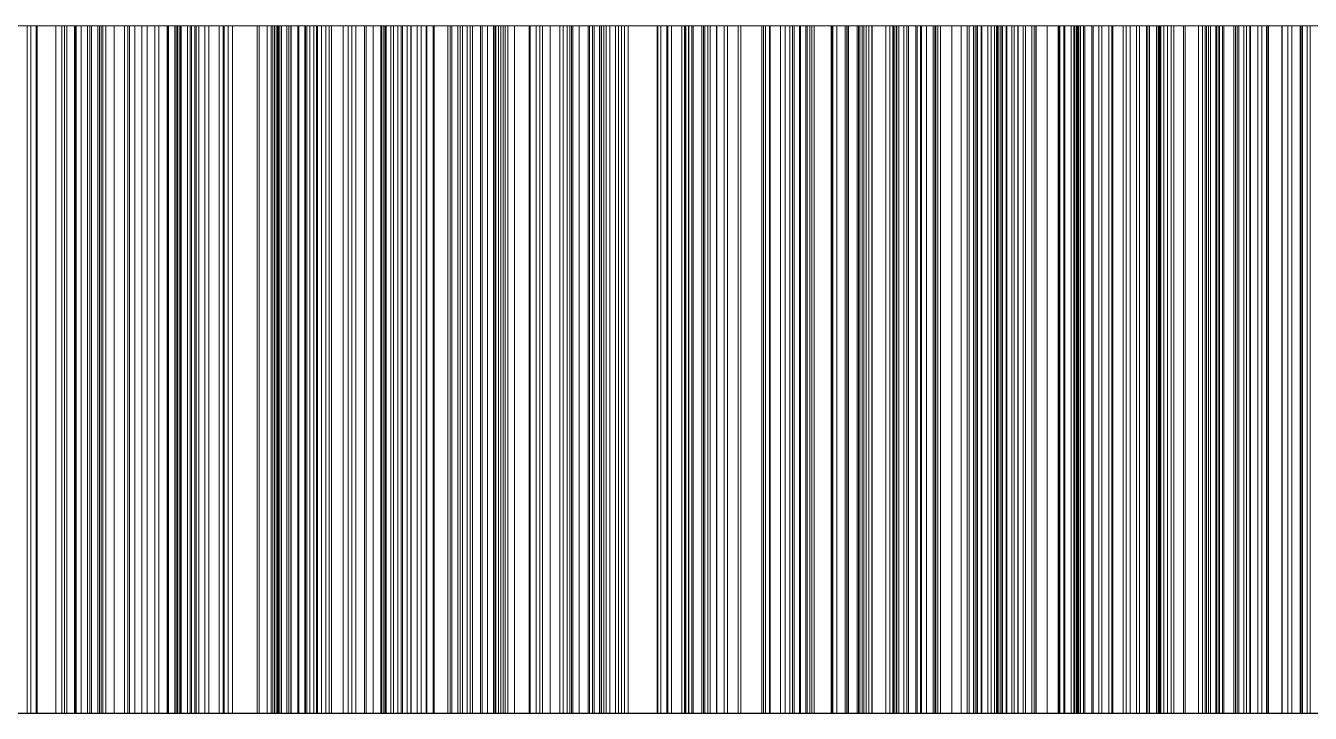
# Paper-space layout '01_三视图' of a CAD drawing. Header units: millimetres. Extents: x 8 to 451, y 8 to 289.
# Drawn here: x 161.7467 to 161.9337, y 97.925 to 98.025 of the extents above; entities that cross this region are included whole.
import ezdxf

# ---------------------------------------------------------------- set-up
doc = ezdxf.new("R2010")
doc.units = ezdxf.units.MM
doc.linetypes.add('WP_HIDDEN', pattern=[2.3, 1.5, -0.8])
doc.layers.add('HIDDEN', color=7, linetype='WP_HIDDEN', lineweight=13)
doc.layers.add('VISIBLE', color=7, linetype='CONTINUOUS', lineweight=25)

psp = doc.layouts.new('01_三视图')

# ---------------------------------------------------------------- linework, layer by layer
at = {"layer": 'HIDDEN'}
for points in [[(161.44977, 98.025), (161.7626, 98.025)], [(161.54853, 98.025), (162.26055, 98.025)], [(161.57425, 98.025), (162.10184, 98.025)], [(162.27158, 98.025), (161.57425, 98.025)], [(162.23484, 98.025), (161.69916, 98.025)], [(161.89992, 98.025), (161.70826, 98.025)], [(161.72488, 98.025), (161.86082, 98.025)], [(161.72657, 98.025), (161.74839, 98.025)], [(161.74746, 98.025), (161.72745, 98.025)], [(161.75194, 98.025), (161.73164, 98.025)], [(162.26055, 98.025), (161.73223, 98.025)], [(161.73382, 98.025), (161.75743, 98.025)], [(161.75267, 98.025), (161.7341, 98.025)], [(161.75109, 98.025), (161.73433, 98.025)], [(161.7367, 98.025), (161.75405, 98.025)], [(161.73817, 98.025), (161.75718, 98.025)], [(161.75605, 98.025), (161.73847, 98.025)], [(161.73875, 98.025), (161.7577, 98.025)], [(161.73949, 98.025), (161.76158, 98.025)], [(161.73996, 98.025), (161.75394, 98.025)], [(161.74086, 98.025), (161.7548, 98.025)], [(161.75571, 98.025), (161.74164, 98.025)], [(161.74824, 98.025), (161.74217, 98.025)], [(161.74238, 98.025), (161.75406, 98.025)], [(161.7655, 98.025), (161.74364, 98.025)], [(161.74399, 98.025), (161.75721, 98.025)], [(161.74415, 98.025), (161.75391, 98.025)], [(161.75627, 98.025), (161.74541, 98.025)], [(161.75382, 98.025), (161.74543, 98.025)], [(161.74569, 98.025), (161.75236, 98.025)], [(161.7768, 98.025), (161.74614, 98.025)], [(161.77083, 98.025), (161.7467, 98.025)], [(161.74693, 97.925), (161.74693, 98.025)], [(161.74693, 98.025), (161.80498, 98.025)], [(161.77132, 98.025), (161.74693, 98.025)], [(161.74746, 97.925), (161.74746, 98.025)], [(161.76872, 98.025), (161.74746, 98.025)], [(161.75479, 98.025), (161.74824, 98.025)], [(161.74824, 97.925), (161.74824, 98.025)], [(161.74839, 98.025), (161.76926, 98.025)], [(161.74839, 97.925), (161.74839, 98.025)], [(161.75109, 97.925), (161.75109, 98.025)], [(161.76744, 98.025), (161.75109, 98.025)], [(161.77152, 98.025), (161.75194, 98.025)], [(161.75194, 97.925), (161.75194, 98.025)], [(161.75236, 98.025), (161.75957, 98.025)], [(161.75236, 97.925), (161.75236, 98.025)], [(161.75267, 97.925), (161.75267, 98.025)], [(161.76883, 98.025), (161.75267, 98.025)], [(161.76362, 98.025), (161.75382, 98.025)], [(161.75382, 97.925), (161.75382, 98.025)], [(161.75391, 97.925), (161.75391, 98.025)], [(161.75391, 98.025), (161.76436, 98.025)], [(161.75394, 97.925), (161.75394, 98.025)], [(161.75394, 98.025), (161.76845, 98.025)], [(161.75405, 98.025), (161.77064, 98.025)], [(161.75405, 97.925), (161.75405, 98.025)], [(161.75406, 97.925), (161.75406, 98.025)], [(161.75406, 98.025), (161.7675, 98.025)], [(161.76182, 98.025), (161.75479, 98.025)], [(161.75479, 97.925), (161.75479, 98.025)], [(161.7548, 97.925), (161.7548, 98.025)], [(161.7548, 98.025), (161.76916, 98.025)], [(161.77027, 98.025), (161.75571, 98.025)], [(161.75571, 97.925), (161.75571, 98.025)], [(161.77277, 98.025), (161.75605, 98.025)], [(161.75605, 97.925), (161.75605, 98.025)], [(161.75627, 97.925), (161.75627, 98.025)], [(161.76841, 98.025), (161.75627, 98.025)], [(161.75718, 97.925), (161.75718, 98.025)], [(161.75718, 98.025), (161.77542, 98.025)], [(161.75721, 97.925), (161.75721, 98.025)], [(161.75721, 98.025), (161.77191, 98.025)], [(161.75743, 97.925), (161.75743, 98.025)], [(161.75743, 98.025), (161.78041, 98.025)], [(161.7577, 97.925), (161.7577, 98.025)], [(161.7577, 98.025), (161.77618, 98.025)], [(161.75795, 97.925), (161.75795, 98.025)], [(161.75795, 98.025), (162.46997, 98.025)], [(161.75836, 98.025), (161.75795, 98.025)], [(161.75836, 97.925), (161.75836, 98.025)], [(161.76107, 98.025), (161.75836, 98.025)], [(161.75957, 98.025), (161.76731, 98.025)], [(161.75957, 97.925), (161.75957, 98.025)], [(161.76107, 97.925), (161.76107, 98.025)], [(161.76608, 98.025), (161.76107, 98.025)], [(161.76158, 98.025), (161.78268, 98.025)], [(161.76158, 97.925), (161.76158, 98.025)], [(161.76934, 98.025), (161.76182, 98.025)], [(161.76182, 97.925), (161.76182, 98.025)], [(161.7626, 97.925), (161.7626, 98.025)], [(161.7626, 98.025), (161.89992, 98.025)], [(161.77485, 98.025), (161.76362, 98.025)], [(161.76362, 97.925), (161.76362, 98.025)], [(161.76436, 97.925), (161.76436, 98.025)], [(161.76436, 98.025), (161.77549, 98.025)], [(161.78633, 98.025), (161.7655, 98.025)], [(161.7655, 97.925), (161.7655, 98.025)], [(161.76608, 97.925), (161.76608, 98.025)], [(161.77338, 98.025), (161.76608, 98.025)], [(161.76731, 98.025), (161.77558, 98.025)], [(161.76731, 97.925), (161.76731, 98.025)], [(161.76744, 97.925), (161.76744, 98.025)], [(161.78335, 98.025), (161.76744, 98.025)], [(161.7675, 97.925), (161.7675, 98.025)], [(161.7675, 98.025), (161.78243, 98.025)], [(161.76841, 97.925), (161.76841, 98.025)], [(161.78183, 98.025), (161.76841, 98.025)], [(161.76845, 97.925), (161.76845, 98.025)], [(161.76845, 98.025), (161.78348, 98.025)], [(161.76872, 97.925), (161.76872, 98.025)], [(161.79123, 98.025), (161.76872, 98.025)], [(161.76883, 97.925), (161.76883, 98.025)], [(161.78469, 98.025), (161.76883, 98.025)], [(161.76916, 97.925), (161.76916, 98.025)], [(161.76916, 98.025), (161.78394, 98.025)], [(161.76926, 98.025), (161.78917, 98.025)], [(161.76926, 97.925), (161.76926, 98.025)], [(161.78531, 98.025), (161.76934, 98.025)], [(161.76934, 97.925), (161.76934, 98.025)], [(161.78532, 98.025), (161.77027, 98.025)], [(161.77027, 97.925), (161.77027, 98.025)], [(161.77064, 98.025), (161.78648, 98.025)], [(161.77064, 97.925), (161.77064, 98.025)], [(161.77083, 97.925), (161.77083, 98.025)], [(161.82408, 98.025), (161.77083, 98.025)], [(161.77132, 97.925), (161.77132, 98.025)], [(161.79602, 98.025), (161.77132, 98.025)], [(161.79038, 98.025), (161.77152, 98.025)], [(161.77152, 97.925), (161.77152, 98.025)], [(161.77191, 97.925), (161.77191, 98.025)], [(161.77191, 98.025), (161.78808, 98.025)], [(161.78865, 98.025), (161.77277, 98.025)], [(161.77277, 97.925), (161.77277, 98.025)], [(161.77338, 97.925), (161.77338, 98.025)], [(161.78069, 98.025), (161.77338, 98.025)], [(161.78744, 98.025), (161.77485, 98.025)], [(161.77485, 97.925), (161.77485, 98.025)], [(161.77542, 97.925), (161.77542, 98.025)], [(161.77542, 98.025), (161.79289, 98.025)], [(161.77549, 97.925), (161.77549, 98.025)], [(161.77549, 98.025), (161.78732, 98.025)], [(161.77558, 98.025), (161.78975, 98.025)], [(161.77558, 97.925), (161.77558, 98.025)], [(161.77618, 97.925), (161.77618, 98.025)], [(161.77618, 98.025), (161.79418, 98.025)], [(161.80603, 98.025), (161.7768, 98.025)], [(161.7768, 97.925), (161.7768, 98.025)], [(161.78041, 97.925), (161.78041, 98.025)], [(161.78041, 98.025), (161.80275, 98.025)], [(161.78069, 97.925), (161.78069, 98.025)], [(161.78902, 98.025), (161.78069, 98.025)], [(161.78183, 97.925), (161.78183, 98.025)], [(161.79625, 98.025), (161.78183, 98.025)], [(161.78243, 97.925), (161.78243, 98.025)], [(161.78243, 98.025), (161.79855, 98.025)], [(161.78268, 98.025), (161.80279, 98.025)], [(161.78268, 97.925), (161.78268, 98.025)], [(161.78293, 97.925), (161.78293, 98.025)], [(161.78293, 98.025), (161.91887, 98.025)], [(161.78498, 98.025), (161.78293, 98.025)], [(161.78314, 97.925), (161.78314, 98.025)], [(161.78314, 98.025), (162.31038, 98.025)], [(162.48001, 98.025), (161.78314, 98.025)], [(161.78335, 97.925), (161.78335, 98.025)], [(161.79884, 98.025), (161.78335, 98.025)], [(161.78348, 97.925), (161.78348, 98.025)], [(161.78348, 98.025), (161.79904, 98.025)], [(161.78367, 97.925), (161.78367, 98.025)], [(161.78367, 98.025), (162.31126, 98.025)], [(162.481, 98.025), (161.78367, 98.025)], [(161.78394, 97.925), (161.78394, 98.025)], [(161.78394, 98.025), (161.79915, 98.025)], [(161.78469, 97.925), (161.78469, 98.025)], [(161.80025, 98.025), (161.78469, 98.025)], [(161.78498, 97.925), (161.78498, 98.025)], [(161.78763, 98.025), (161.78498, 98.025)], [(161.79364, 98.025), (161.78531, 98.025)], [(161.78531, 97.925), (161.78531, 98.025)], [(161.80086, 98.025), (161.78532, 98.025)], [(161.78532, 97.925), (161.78532, 98.025)], [(161.80615, 98.025), (161.78633, 98.025)], [(161.78633, 97.925), (161.78633, 98.025)], [(161.78648, 98.025), (161.80155, 98.025)], [(161.78648, 97.925), (161.78648, 98.025)], [(161.78732, 97.925), (161.78732, 98.025)], [(161.78732, 98.025), (161.79983, 98.025)], [(161.80133, 98.025), (161.78744, 98.025)], [(161.78744, 97.925), (161.78744, 98.025)], [(161.78763, 97.925), (161.78763, 98.025)], [(161.79088, 98.025), (161.78763, 98.025)], [(161.78808, 97.925), (161.78808, 98.025)], [(161.78808, 98.025), (161.8103, 98.025)], [(161.80368, 98.025), (161.78865, 98.025)], [(161.78865, 97.925), (161.78865, 98.025)], [(161.78902, 97.925), (161.78902, 98.025)], [(161.79837, 98.025), (161.78902, 98.025)], [(161.78917, 98.025), (161.80814, 98.025)], [(161.78917, 97.925), (161.78917, 98.025)], [(161.78975, 98.025), (161.79727, 98.025)], [(161.78975, 97.925), (161.78975, 98.025)], [(161.8085, 98.025), (161.79038, 98.025)], [(161.79038, 97.925), (161.79038, 98.025)], [(161.79088, 97.925), (161.79088, 98.025)], [(161.79474, 98.025), (161.79088, 98.025)], [(161.79123, 97.925), (161.79123, 98.025)], [(161.81499, 98.025), (161.79123, 98.025)], [(161.79289, 97.925), (161.79289, 98.025)], [(161.79289, 98.025), (161.80959, 98.025)], [(161.8022, 98.025), (161.79364, 98.025)], [(161.79364, 97.925), (161.79364, 98.025)], [(161.79418, 97.925), (161.79418, 98.025)], [(161.79418, 98.025), (161.81171, 98.025)], [(161.79474, 97.925), (161.79474, 98.025)], [(161.79919, 98.025), (161.79474, 98.025)], [(161.79602, 97.925), (161.79602, 98.025)], [(161.82102, 98.025), (161.79602, 98.025)], [(161.79625, 97.925), (161.79625, 98.025)], [(161.81138, 98.025), (161.79625, 98.025)], [(161.79727, 98.025), (161.80507, 98.025)], [(161.79727, 97.925), (161.79727, 98.025)], [(161.79837, 97.925), (161.79837, 98.025)], [(161.80874, 98.025), (161.79837, 98.025)], [(161.79855, 97.925), (161.79855, 98.025)], [(161.79855, 98.025), (161.81586, 98.025)], [(161.79884, 97.925), (161.79884, 98.025)], [(161.81391, 98.025), (161.79884, 98.025)], [(161.79904, 97.925), (161.79904, 98.025)], [(161.79904, 98.025), (161.81511, 98.025)], [(161.79915, 97.925), (161.79915, 98.025)], [(161.79915, 98.025), (161.81478, 98.025)], [(161.79919, 97.925), (161.79919, 98.025)], [(161.80425, 98.025), (161.79919, 98.025)], [(161.79983, 97.925), (161.79983, 98.025)], [(161.79983, 98.025), (161.81289, 98.025)], [(161.80025, 97.925), (161.80025, 98.025)], [(161.81551, 98.025), (161.80025, 98.025)], [(161.81688, 98.025), (161.80086, 98.025)], [(161.80086, 97.925), (161.80086, 98.025)], [(161.81651, 98.025), (161.80133, 98.025)], [(161.80133, 97.925), (161.80133, 98.025)], [(161.80155, 98.025), (161.81587, 98.025)], [(161.80155, 97.925), (161.80155, 98.025)], [(161.81098, 98.025), (161.8022, 98.025)], [(161.8022, 97.925), (161.8022, 98.025)], [(161.80275, 97.925), (161.80275, 98.025)], [(161.80275, 98.025), (161.82446, 98.025)], [(161.80279, 98.025), (161.82192, 98.025)], [(161.80279, 97.925), (161.80279, 98.025)], [(161.81786, 98.025), (161.80368, 98.025)], [(161.80368, 97.925), (161.80368, 98.025)], [(161.80425, 97.925), (161.80425, 98.025)], [(161.80992, 98.025), (161.80425, 98.025)], [(161.80498, 97.925), (161.80498, 98.025)], [(161.80498, 98.025), (162.23484, 98.025)], [(161.80507, 98.025), (161.81316, 98.025)], [(161.80507, 97.925), (161.80507, 98.025)], [(161.82012, 98.025), (161.80603, 98.025)], [(161.80603, 97.925), (161.80603, 98.025)], [(161.82494, 98.025), (161.80615, 98.025)], [(161.80615, 97.925), (161.80615, 98.025)], [(161.80814, 98.025), (161.82616, 98.025)], [(161.80814, 97.925), (161.80814, 98.025)], [(161.82591, 98.025), (161.8085, 98.025)], [(161.8085, 97.925), (161.8085, 98.025)], [(161.80874, 97.925), (161.80874, 98.025)], [(161.82014, 98.025), (161.80874, 98.025)], [(161.80959, 97.925), (161.80959, 98.025)], [(161.80959, 98.025), (161.82552, 98.025)], [(161.80992, 97.925), (161.80992, 98.025)], [(161.81618, 98.025), (161.80992, 98.025)], [(161.8103, 97.925), (161.8103, 98.025)], [(161.8103, 98.025), (161.84319, 98.025)], [(161.81999, 98.025), (161.81098, 98.025)], [(161.81098, 97.925), (161.81098, 98.025)], [(161.81138, 97.925), (161.81138, 98.025)], [(161.82724, 98.025), (161.81138, 98.025)], [(161.81171, 97.925), (161.81171, 98.025)], [(161.81171, 98.025), (161.82876, 98.025)], [(161.81289, 97.925), (161.81289, 98.025)], [(161.81289, 98.025), (161.82633, 98.025)], [(161.81316, 98.025), (161.82153, 98.025)], [(161.81316, 97.925), (161.81316, 98.025)], [(161.81391, 97.925), (161.81391, 98.025)], [(161.82855, 98.025), (161.81391, 98.025)], [(161.81478, 97.925), (161.81478, 98.025)], [(161.81478, 98.025), (161.83083, 98.025)], [(161.81499, 97.925), (161.81499, 98.025)], [(161.84, 98.025), (161.81499, 98.025)], [(161.81511, 97.925), (161.81511, 98.025)], [(161.81511, 98.025), (161.83171, 98.025)], [(161.81551, 97.925), (161.81551, 98.025)], [(161.83046, 98.025), (161.81551, 98.025)], [(161.81586, 97.925), (161.81586, 98.025)], [(161.81586, 98.025), (161.83437, 98.025)], [(161.81587, 98.025), (161.82942, 98.025)], [(161.81587, 97.925), (161.81587, 98.025)], [(161.81618, 97.925), (161.81618, 98.025)], [(161.82305, 98.025), (161.81618, 98.025)], [(161.83299, 98.025), (161.81651, 98.025)], [(161.81651, 97.925), (161.81651, 98.025)], [(161.8334, 98.025), (161.81688, 98.025)], [(161.81688, 97.925), (161.81688, 98.025)], [(161.83119, 98.025), (161.81786, 98.025)], [(161.81786, 97.925), (161.81786, 98.025)], [(161.82922, 98.025), (161.81999, 98.025)], [(161.81999, 97.925), (161.81999, 98.025)], [(161.83385, 98.025), (161.82012, 98.025)], [(161.82012, 97.925), (161.82012, 98.025)], [(161.82014, 97.925), (161.82014, 98.025)], [(161.83255, 98.025), (161.82014, 98.025)], [(161.82102, 97.925), (161.82102, 98.025)], [(161.84631, 98.025), (161.82102, 98.025)], [(161.82153, 98.025), (161.8302, 98.025)], [(161.82153, 97.925), (161.82153, 98.025)], [(161.82192, 98.025), (161.84007, 98.025)], [(161.82192, 97.925), (161.82192, 98.025)], [(161.82305, 97.925), (161.82305, 98.025)], [(161.83052, 98.025), (161.82305, 98.025)], [(161.86621, 98.025), (161.82408, 98.025)], [(161.82446, 97.925), (161.82446, 98.025)], [(161.82446, 98.025), (161.84553, 98.025)], [(161.84272, 98.025), (161.82494, 98.025)], [(161.82494, 97.925), (161.82494, 98.025)], [(161.82552, 97.925), (161.82552, 98.025)], [(161.82552, 98.025), (161.84068, 98.025)], [(161.84258, 98.025), (161.82591, 98.025)], [(161.82591, 97.925), (161.82591, 98.025)], [(161.82616, 98.025), (161.84322, 98.025)], [(161.82616, 97.925), (161.82616, 98.025)], [(161.82633, 97.925), (161.82633, 98.025)], [(161.82633, 98.025), (161.84017, 98.025)], [(161.82724, 97.925), (161.82724, 98.025)], [(161.84383, 98.025), (161.82724, 98.025)], [(161.82855, 97.925), (161.82855, 98.025)], [(161.84277, 98.025), (161.82855, 98.025)], [(161.82876, 97.925), (161.82876, 98.025)], [(161.82876, 98.025), (161.84534, 98.025)], [(161.83869, 98.025), (161.82922, 98.025)], [(161.82922, 97.925), (161.82922, 98.025)], [(161.82942, 98.025), (161.84222, 98.025)], [(161.82942, 97.925), (161.82942, 98.025)], [(161.8302, 98.025), (161.83914, 98.025)], [(161.8302, 97.925), (161.8302, 98.025)], [(161.83046, 97.925), (161.83046, 98.025)], [(161.8451, 98.025), (161.83046, 98.025)], [(161.83052, 97.925), (161.83052, 98.025)], [(161.8386, 98.025), (161.83052, 98.025)], [(161.83083, 97.925), (161.83083, 98.025)], [(161.83083, 98.025), (161.8473, 98.025)], [(161.84367, 98.025), (161.83119, 98.025)], [(161.83119, 97.925), (161.83119, 98.025)], [(161.83171, 97.925), (161.83171, 98.025)], [(161.83171, 98.025), (161.84884, 98.025)], [(161.83255, 97.925), (161.83255, 98.025)], [(161.84599, 98.025), (161.83255, 98.025)], [(161.85077, 98.025), (161.83299, 98.025)], [(161.83299, 97.925), (161.83299, 98.025)], [(161.8504, 98.025), (161.8334, 98.025)], [(161.8334, 97.925), (161.8334, 98.025)], [(161.84723, 98.025), (161.83385, 98.025)], [(161.83385, 97.925), (161.83385, 98.025)], [(161.83437, 97.925), (161.83437, 98.025)], [(161.83437, 98.025), (161.85407, 98.025)], [(161.8386, 97.925), (161.8386, 98.025)], [(161.84727, 98.025), (161.8386, 98.025)], [(161.84837, 98.025), (161.83869, 98.025)], [(161.83869, 97.925), (161.83869, 98.025)], [(161.83914, 98.025), (161.84838, 98.025)], [(161.83914, 97.925), (161.83914, 98.025)], [(161.84, 97.925), (161.84, 98.025)], [(161.86626, 98.025), (161.84, 98.025)], [(161.84007, 98.025), (161.85723, 98.025)], [(161.84007, 97.925), (161.84007, 98.025)], [(161.84017, 97.925), (161.84017, 98.025)], [(161.84017, 98.025), (161.85439, 98.025)], [(161.84068, 97.925), (161.84068, 98.025)], [(161.84068, 98.025), (161.85507, 98.025)], [(161.84222, 98.025), (161.85386, 98.025)], [(161.84222, 97.925), (161.84222, 98.025)], [(161.85854, 98.025), (161.84258, 98.025)], [(161.84258, 97.925), (161.84258, 98.025)], [(161.85948, 98.025), (161.84272, 98.025)], [(161.84272, 97.925), (161.84272, 98.025)], [(161.84277, 97.925), (161.84277, 98.025)], [(161.85656, 98.025), (161.84277, 98.025)], [(161.84319, 97.925), (161.84319, 98.025)], [(161.84319, 98.025), (161.88672, 98.025)], [(161.84322, 98.025), (161.85933, 98.025)], [(161.84322, 97.925), (161.84322, 98.025)], [(161.85497, 98.025), (161.84367, 98.025)], [(161.84367, 97.925), (161.84367, 98.025)], [(161.84383, 97.925), (161.84383, 98.025)], [(161.86114, 98.025), (161.84383, 98.025)], [(161.8451, 97.925), (161.8451, 98.025)], [(161.85945, 98.025), (161.8451, 98.025)], [(161.84534, 97.925), (161.84534, 98.025)], [(161.84534, 98.025), (161.86144, 98.025)], [(161.84553, 97.925), (161.84553, 98.025)], [(161.84553, 98.025), (161.86597, 98.025)], [(161.84599, 97.925), (161.84599, 98.025)], [(161.86045, 98.025), (161.84599, 98.025)], [(161.84631, 97.925), (161.84631, 98.025)], [(161.8719, 98.025), (161.84631, 98.025)], [(161.86026, 98.025), (161.84723, 98.025)], [(161.84723, 97.925), (161.84723, 98.025)], [(161.84727, 97.925), (161.84727, 98.025)], [(161.85655, 98.025), (161.84727, 98.025)], [(161.8473, 97.925), (161.8473, 98.025)], [(161.8473, 98.025), (161.86419, 98.025)], [(161.85829, 98.025), (161.84837, 98.025)], [(161.84837, 97.925), (161.84837, 98.025)], [(161.84838, 98.025), (161.85791, 98.025)], [(161.84838, 97.925), (161.84838, 98.025)], [(161.84884, 97.925), (161.84884, 98.025)], [(161.84884, 98.025), (161.86648, 98.025)], [(161.86789, 98.025), (161.8504, 98.025)], [(161.8504, 97.925), (161.8504, 98.025)], [(161.86985, 98.025), (161.85077, 98.025)], [(161.85077, 97.925), (161.85077, 98.025)], [(161.85386, 98.025), (161.86395, 98.025)], [(161.85386, 97.925), (161.85386, 98.025)], [(161.85407, 97.925), (161.85407, 98.025)], [(161.85407, 98.025), (161.87497, 98.025)], [(161.85439, 97.925), (161.85439, 98.025)], [(161.85439, 98.025), (161.86901, 98.025)], [(161.86477, 98.025), (161.85497, 98.025)], [(161.85497, 97.925), (161.85497, 98.025)], [(161.85507, 97.925), (161.85507, 98.025)], [(161.85507, 98.025), (161.86869, 98.025)], [(161.86644, 98.025), (161.85655, 98.025)], [(161.85655, 97.925), (161.85655, 98.025)], [(161.85656, 97.925), (161.85656, 98.025)], [(161.86992, 98.025), (161.85656, 98.025)], [(161.85723, 98.025), (161.8734, 98.025)], [(161.85723, 97.925), (161.85723, 98.025)], [(161.85791, 98.025), (161.86772, 98.025)], [(161.85791, 97.925), (161.85791, 98.025)], [(161.86843, 98.025), (161.85829, 98.025)], [(161.85829, 97.925), (161.85829, 98.025)], [(161.87376, 98.025), (161.85854, 98.025)], [(161.85854, 97.925), (161.85854, 98.025)], [(161.85933, 98.025), (161.87449, 98.025)], [(161.85933, 97.925), (161.85933, 98.025)], [(161.85945, 97.925), (161.85945, 98.025)], [(161.87349, 98.025), (161.85945, 98.025)], [(161.87521, 98.025), (161.85948, 98.025)], [(161.85948, 97.925), (161.85948, 98.025)], [(161.87293, 98.025), (161.86026, 98.025)], [(161.86026, 97.925), (161.86026, 98.025)], [(161.86045, 97.925), (161.86045, 98.025)], [(161.87626, 98.025), (161.86045, 98.025)], [(161.86082, 97.925), (161.86082, 98.025)], [(161.86082, 98.025), (161.86402, 98.025)], [(161.86114, 97.925), (161.86114, 98.025)], [(161.87917, 98.025), (161.86114, 98.025)], [(161.86144, 97.925), (161.86144, 98.025)], [(161.86144, 98.025), (161.87706, 98.025)], [(161.86395, 98.025), (161.87249, 98.025)], [(161.86395, 97.925), (161.86395, 98.025)], [(161.86402, 97.925), (161.86402, 98.025)], [(161.86402, 98.025), (161.86812, 98.025)], [(161.86419, 97.925), (161.86419, 98.025)], [(161.86419, 98.025), (161.88151, 98.025)], [(161.87306, 98.025), (161.86477, 98.025)], [(161.86477, 97.925), (161.86477, 98.025)], [(161.86597, 97.925), (161.86597, 98.025)], [(161.86597, 98.025), (161.88577, 98.025)], [(161.86621, 97.925), (161.86621, 98.025)], [(161.90477, 98.025), (161.86621, 98.025)], [(161.86626, 97.925), (161.86626, 98.025)], [(161.89378, 98.025), (161.86626, 98.025)], [(161.87692, 98.025), (161.86644, 98.025)], [(161.86644, 97.925), (161.86644, 98.025)], [(161.86648, 97.925), (161.86648, 98.025)], [(161.86648, 98.025), (161.88465, 98.025)], [(161.86772, 98.025), (161.87781, 98.025)], [(161.86772, 97.925), (161.86772, 98.025)], [(161.88586, 98.025), (161.86789, 98.025)], [(161.86789, 97.925), (161.86789, 98.025)], [(161.86812, 97.925), (161.86812, 98.025)], [(161.86812, 98.025), (161.87312, 98.025)], [(161.8788, 98.025), (161.86843, 98.025)], [(161.86843, 97.925), (161.86843, 98.025)], [(161.86869, 97.925), (161.86869, 98.025)], [(161.86869, 98.025), (161.87644, 98.025)], [(161.86901, 97.925), (161.86901, 98.025)], [(161.86901, 98.025), (161.88401, 98.025)], [(161.86941, 97.925), (161.86941, 98.025)], [(161.86941, 98.025), (161.88854, 98.025)], [(161.89316, 98.025), (161.86941, 98.025)], [(161.89022, 98.025), (161.86985, 98.025)], [(161.86985, 97.925), (161.86985, 98.025)], [(161.86992, 97.925), (161.86992, 98.025)], [(161.88286, 98.025), (161.86992, 98.025)], [(161.8719, 97.925), (161.8719, 98.025)], [(161.89779, 98.025), (161.8719, 98.025)], [(161.87249, 98.025), (161.87947, 98.025)], [(161.87249, 97.925), (161.87249, 98.025)], [(161.88525, 98.025), (161.87293, 98.025)], [(161.87293, 97.925), (161.87293, 98.025)], [(161.87984, 98.025), (161.87306, 98.025)], [(161.87306, 97.925), (161.87306, 98.025)], [(161.87312, 97.925), (161.87312, 98.025)], [(161.87312, 98.025), (161.87901, 98.025)], [(161.8734, 98.025), (161.8881, 98.025)], [(161.8734, 97.925), (161.8734, 98.025)], [(161.87349, 97.925), (161.87349, 98.025)], [(161.88723, 98.025), (161.87349, 98.025)], [(161.8877, 98.025), (161.87376, 98.025)], [(161.87376, 97.925), (161.87376, 98.025)], [(161.87449, 98.025), (161.88825, 98.025)], [(161.87449, 97.925), (161.87449, 98.025)], [(161.87497, 97.925), (161.87497, 98.025)], [(161.87497, 98.025), (161.89706, 98.025)], [(161.88949, 98.025), (161.87521, 98.025)], [(161.87521, 97.925), (161.87521, 98.025)], [(161.87626, 97.925), (161.87626, 98.025)], [(161.89373, 98.025), (161.87626, 98.025)], [(161.87644, 97.925), (161.87644, 98.025)], [(161.87644, 98.025), (161.88373, 98.025)], [(161.88801, 98.025), (161.87692, 98.025)], [(161.87692, 97.925), (161.87692, 98.025)], [(161.87706, 97.925), (161.87706, 98.025)], [(161.87706, 98.025), (161.89221, 98.025)], [(161.87781, 98.025), (161.8882, 98.025)], [(161.87781, 97.925), (161.87781, 98.025)], [(161.8894, 98.025), (161.8788, 98.025)], [(161.8788, 97.925), (161.8788, 98.025)], [(161.87901, 97.925), (161.87901, 98.025)], [(161.87901, 98.025), (161.88579, 98.025)], [(161.87917, 97.925), (161.87917, 98.025)], [(161.89792, 98.025), (161.87917, 98.025)], [(161.87947, 98.025), (161.88491, 98.025)], [(161.87947, 97.925), (161.87947, 98.025)], [(161.88511, 98.025), (161.87984, 98.025)], [(161.87984, 97.925), (161.87984, 98.025)], [(161.88151, 97.925), (161.88151, 98.025)], [(161.88151, 98.025), (161.89924, 98.025)], [(161.88286, 97.925), (161.88286, 98.025)], [(161.89538, 98.025), (161.88286, 98.025)], [(161.88373, 97.925), (161.88373, 98.025)], [(161.88373, 98.025), (161.89058, 98.025)], [(161.88401, 97.925), (161.88401, 98.025)], [(161.88401, 98.025), (161.89941, 98.025)], [(161.88465, 97.925), (161.88465, 98.025)], [(161.88465, 98.025), (161.90333, 98.025)], [(161.88491, 98.025), (161.88879, 98.025)], [(161.88491, 97.925), (161.88491, 98.025)], [(161.88888, 98.025), (161.88511, 98.025)], [(161.88511, 97.925), (161.88511, 98.025)], [(161.89721, 98.025), (161.88525, 98.025)], [(161.88525, 97.925), (161.88525, 98.025)], [(161.88577, 97.925), (161.88577, 98.025)], [(161.88577, 98.025), (161.90494, 98.025)], [(161.88579, 97.925), (161.88579, 98.025)], [(161.88579, 98.025), (161.89347, 98.025)], [(161.90433, 98.025), (161.88586, 98.025)], [(161.88586, 97.925), (161.88586, 98.025)], [(161.88672, 97.925), (161.88672, 98.025)], [(161.88672, 98.025), (161.94092, 98.025)], [(161.88723, 97.925), (161.88723, 98.025)], [(161.90067, 98.025), (161.88723, 98.025)], [(161.89978, 98.025), (161.8877, 98.025)], [(161.8877, 97.925), (161.8877, 98.025)], [(161.89964, 98.025), (161.88801, 98.025)], [(161.88801, 97.925), (161.88801, 98.025)], [(161.8881, 98.025), (161.90084, 98.025)], [(161.8881, 97.925), (161.8881, 98.025)], [(161.8882, 98.025), (161.89887, 98.025)], [(161.8882, 97.925), (161.8882, 98.025)], [(161.88825, 98.025), (161.90019, 98.025)], [(161.88825, 97.925), (161.88825, 98.025)], [(161.88854, 97.925), (161.88854, 98.025)], [(161.88854, 98.025), (161.90642, 98.025)], [(161.88879, 98.025), (161.89112, 98.025)], [(161.88879, 97.925), (161.88879, 98.025)], [(161.89114, 98.025), (161.88888, 98.025)], [(161.88888, 97.925), (161.88888, 98.025)], [(161.90022, 98.025), (161.8894, 98.025)], [(161.8894, 97.925), (161.8894, 98.025)], [(161.90186, 98.025), (161.88949, 98.025)], [(161.88949, 97.925), (161.88949, 98.025)], [(161.91189, 98.025), (161.89022, 98.025)], [(161.89022, 97.925), (161.89022, 98.025)], [(161.89058, 97.925), (161.89058, 98.025)], [(161.89058, 98.025), (161.89697, 98.025)], [(161.89112, 98.025), (161.89189, 98.025)], [(161.89112, 97.925), (161.89112, 98.025)], [(161.89189, 98.025), (161.89114, 98.025)], [(161.89114, 97.925), (161.89114, 98.025)], [(161.89189, 97.925), (161.89189, 98.025)], [(161.89221, 97.925), (161.89221, 98.025)], [(161.89221, 98.025), (161.90688, 98.025)], [(161.89316, 97.925), (161.89316, 98.025)], [(161.91544, 98.025), (161.89316, 98.025)], [(161.89347, 97.925), (161.89347, 98.025)], [(161.89347, 98.025), (161.90205, 98.025)], [(161.89373, 97.925), (161.89373, 98.025)], [(161.91286, 98.025), (161.89373, 98.025)], [(161.89378, 97.925), (161.89378, 98.025)], [(161.92255, 98.025), (161.89378, 98.025)], [(161.89538, 97.925), (161.89538, 98.025)], [(161.90747, 98.025), (161.89538, 98.025)], [(161.89697, 97.925), (161.89697, 98.025)], [(161.89697, 98.025), (161.9029, 98.025)], [(161.89706, 97.925), (161.89706, 98.025)], [(161.89706, 98.025), (161.92034, 98.025)], [(161.90882, 98.025), (161.89721, 98.025)], [(161.89721, 97.925), (161.89721, 98.025)], [(161.89779, 97.925), (161.89779, 98.025)], [(161.92398, 98.025), (161.89779, 98.025)], [(161.89792, 97.925), (161.89792, 98.025)], [(161.9174, 98.025), (161.89792, 98.025)], [(161.89887, 98.025), (161.90983, 98.025)], [(161.89887, 97.925), (161.89887, 98.025)], [(161.89924, 97.925), (161.89924, 98.025)], [(161.89924, 98.025), (161.9174, 98.025)], [(161.89941, 97.925), (161.89941, 98.025)], [(161.89941, 98.025), (161.9152, 98.025)], [(161.91176, 98.025), (161.89964, 98.025)], [(161.89964, 97.925), (161.89964, 98.025)], [(161.91, 98.025), (161.89978, 98.025)], [(161.89978, 97.925), (161.89978, 98.025)], [(161.89992, 97.925), (161.89992, 98.025)], [(161.90019, 98.025), (161.91028, 98.025)], [(161.90019, 97.925), (161.90019, 98.025)], [(161.91127, 98.025), (161.90022, 98.025)], [(161.90022, 97.925), (161.90022, 98.025)], [(161.90067, 97.925), (161.90067, 98.025)], [(161.9138, 98.025), (161.90067, 98.025)], [(161.90084, 98.025), (161.91162, 98.025)], [(161.90084, 97.925), (161.90084, 98.025)], [(161.91233, 98.025), (161.90186, 98.025)], [(161.90186, 97.925), (161.90186, 98.025)], [(161.90205, 97.925), (161.90205, 98.025)], [(161.90205, 98.025), (161.91152, 98.025)], [(161.9029, 97.925), (161.9029, 98.025)], [(161.9029, 98.025), (161.90839, 98.025)], [(161.90333, 97.925), (161.90333, 98.025)], [(161.90333, 98.025), (161.92255, 98.025)], [(161.92328, 98.025), (161.90433, 98.025)], [(161.90433, 97.925), (161.90433, 98.025)], [(161.90477, 97.925), (161.90477, 98.025)], [(161.93978, 98.025), (161.90477, 98.025)], [(161.90494, 97.925), (161.90494, 98.025)], [(161.90494, 98.025), (161.92329, 98.025)], [(161.90642, 97.925), (161.90642, 98.025)], [(161.90642, 98.025), (161.92303, 98.025)], [(161.90688, 97.925), (161.90688, 98.025)], [(161.90688, 98.025), (161.92108, 98.025)], [(161.90747, 97.925), (161.90747, 98.025)], [(161.91914, 98.025), (161.90747, 98.025)], [(161.90839, 97.925), (161.90839, 98.025)], [(161.90839, 98.025), (161.91342, 98.025)], [(161.92007, 98.025), (161.90882, 98.025)], [(161.90882, 97.925), (161.90882, 98.025)], [(161.90983, 98.025), (161.92108, 98.025)], [(161.90983, 97.925), (161.90983, 98.025)], [(161.91836, 98.025), (161.91, 98.025)], [(161.91, 97.925), (161.91, 98.025)], [(161.91028, 98.025), (161.91854, 98.025)], [(161.91028, 97.925), (161.91028, 98.025)], [(161.92255, 98.025), (161.91127, 98.025)], [(161.91127, 97.925), (161.91127, 98.025)], [(161.91152, 97.925), (161.91152, 98.025)], [(161.91152, 98.025), (161.92602, 98.025)], [(161.91162, 98.025), (161.92044, 98.025)], [(161.91162, 97.925), (161.91162, 98.025)], [(161.92437, 98.025), (161.91176, 98.025)], [(161.91176, 97.925), (161.91176, 98.025)], [(161.93439, 98.025), (161.91189, 98.025)], [(161.91189, 97.925), (161.91189, 98.025)], [(161.9209, 98.025), (161.91233, 98.025)], [(161.91233, 97.925), (161.91233, 98.025)], [(161.91286, 97.925), (161.91286, 98.025)], [(161.93366, 98.025), (161.91286, 98.025)], [(161.91342, 97.925), (161.91342, 98.025)], [(161.91342, 98.025), (161.918, 98.025)], [(161.9138, 97.925), (161.9138, 98.025)], [(161.92663, 98.025), (161.9138, 98.025)], [(161.9152, 97.925), (161.9152, 98.025)], [(161.9152, 98.025), (161.9403, 98.025)], [(161.91544, 97.925), (161.91544, 98.025)], [(161.93625, 98.025), (161.91544, 98.025)], [(161.9174, 97.925), (161.9174, 98.025)], [(161.94082, 98.025), (161.9174, 98.025)], [(161.9174, 98.025), (161.93952, 98.025)], [(161.918, 97.925), (161.918, 98.025)], [(161.918, 98.025), (162.04779, 98.025)], [(161.92486, 98.025), (161.91836, 98.025)], [(161.91836, 97.925), (161.91836, 98.025)], [(161.91854, 98.025), (161.92496, 98.025)], [(161.91854, 97.925), (161.91854, 98.025)], [(161.91887, 97.925), (161.91887, 98.025)], [(161.91887, 98.025), (161.91994, 98.025)], [(161.91914, 97.925), (161.91914, 98.025)], [(161.93038, 98.025), (161.91914, 98.025)], [(161.91994, 97.925), (161.91994, 98.025)], [(161.91994, 98.025), (161.92277, 98.025)], [(161.93097, 98.025), (161.92007, 98.025)], [(161.92007, 97.925), (161.92007, 98.025)], [(161.92034, 97.925), (161.92034, 98.025)], [(161.92034, 98.025), (161.9424, 98.025)], [(161.92044, 98.025), (161.9273, 98.025)], [(161.92044, 97.925), (161.92044, 98.025)], [(161.92756, 98.025), (161.9209, 98.025)], [(161.9209, 97.925), (161.9209, 98.025)], [(161.92108, 97.925), (161.92108, 98.025)], [(161.92108, 98.025), (161.9348, 98.025)], [(161.92108, 98.025), (161.93253, 98.025)], [(161.92108, 97.925), (161.92108, 98.025)], [(161.92255, 97.925), (161.92255, 98.025)], [(161.94389, 98.025), (161.92255, 98.025)], [(161.92255, 98.025), (161.95148, 98.025)], [(161.93382, 98.025), (161.92255, 98.025)], [(161.92277, 97.925), (161.92277, 98.025)], [(161.92277, 98.025), (161.92738, 98.025)], [(161.92303, 97.925), (161.92303, 98.025)], [(161.92303, 98.025), (161.93839, 98.025)], [(161.94241, 98.025), (161.92328, 98.025)], [(161.92328, 97.925), (161.92328, 98.025)], [(161.92329, 97.925), (161.92329, 98.025)], [(161.92329, 98.025), (161.94063, 98.025)], [(161.92398, 97.925), (161.92398, 98.025)], [(161.95047, 98.025), (161.92398, 98.025)], [(161.93747, 98.025), (161.92437, 98.025)], [(161.92437, 97.925), (161.92437, 98.025)], [(161.92951, 98.025), (161.92486, 98.025)], [(161.92486, 97.925), (161.92486, 98.025)], [(161.92496, 98.025), (161.92955, 98.025)], [(161.92496, 97.925), (161.92496, 98.025)], [(161.92602, 97.925), (161.92602, 98.025)], [(161.92602, 98.025), (161.94195, 98.025)], [(161.92663, 97.925), (161.92663, 98.025)], [(161.93916, 98.025), (161.92663, 98.025)], [(161.9273, 98.025), (161.9322, 98.025)], [(161.9273, 97.925), (161.9273, 98.025)], [(161.92738, 97.925), (161.92738, 98.025)], [(161.92738, 98.025), (161.93375, 98.025)], [(161.93232, 98.025), (161.92756, 98.025)], [(161.92756, 97.925), (161.92756, 98.025)], [(161.93229, 98.025), (161.92951, 98.025)], [(161.92951, 97.925), (161.92951, 98.025)], [(161.92955, 98.025), (161.93231, 98.025)], [(161.92955, 97.925), (161.92955, 98.025)], [(161.93038, 97.925), (161.93038, 98.025)], [(161.9412, 98.025), (161.93038, 98.025)], [(161.94152, 98.025), (161.93097, 98.025)], [(161.93097, 97.925), (161.93097, 98.025)], [(161.9322, 98.025), (161.93514, 98.025)], [(161.9322, 97.925), (161.9322, 98.025)], [(161.93322, 98.025), (161.93229, 98.025)], [(161.93229, 97.925), (161.93229, 98.025)], [(161.93231, 98.025), (161.93322, 98.025)], [(161.93231, 97.925), (161.93231, 98.025)], [(161.93517, 98.025), (161.93232, 98.025)], [(161.93232, 97.925), (161.93232, 98.025)], [(161.93253, 98.025), (161.94375, 98.025)], [(161.93253, 97.925), (161.93253, 98.025)], [(161.93322, 97.925), (161.93322, 98.025)], [(161.93366, 97.925), (161.93366, 98.025)], [(161.95612, 98.025), (161.93366, 98.025)], [(161.44977, 97.925), (161.7626, 97.925)], [(161.54853, 97.925), (162.26055, 97.925)], [(161.57425, 97.925), (162.10184, 97.925)], [(162.27158, 97.925), (161.57425, 97.925)], [(162.23484, 97.925), (161.69916, 97.925)], [(161.89992, 97.925), (161.70826, 97.925)], [(161.72488, 97.925), (161.86082, 97.925)], [(161.72657, 97.925), (161.74839, 97.925)], [(161.74746, 97.925), (161.72745, 97.925)], [(161.75194, 97.925), (161.73164, 97.925)], [(162.26055, 97.925), (161.73223, 97.925)], [(161.73382, 97.925), (161.75743, 97.925)], [(161.75267, 97.925), (161.7341, 97.925)], [(161.75109, 97.925), (161.73433, 97.925)], [(161.7367, 97.925), (161.75405, 97.925)], [(161.73817, 97.925), (161.75718, 97.925)], [(161.75605, 97.925), (161.73847, 97.925)], [(161.73875, 97.925), (161.7577, 97.925)], [(161.73949, 97.925), (161.76158, 97.925)], [(161.73996, 97.925), (161.75394, 97.925)], [(161.74086, 97.925), (161.7548, 97.925)], [(161.75571, 97.925), (161.74164, 97.925)], [(161.74824, 97.925), (161.74217, 97.925)], [(161.74238, 97.925), (161.75406, 97.925)], [(161.7655, 97.925), (161.74364, 97.925)], [(161.74399, 97.925), (161.75721, 97.925)], [(161.74415, 97.925), (161.75391, 97.925)], [(161.75627, 97.925), (161.74541, 97.925)], [(161.75382, 97.925), (161.74543, 97.925)], [(161.74569, 97.925), (161.75236, 97.925)], [(161.7768, 97.925), (161.74614, 97.925)], [(161.77083, 97.925), (161.7467, 97.925)], [(161.74693, 97.925), (161.80498, 97.925)], [(161.77132, 97.925), (161.74693, 97.925)], [(161.76872, 97.925), (161.74746, 97.925)], [(161.75479, 97.925), (161.74824, 97.925)], [(161.74839, 97.925), (161.76926, 97.925)], [(161.76744, 97.925), (161.75109, 97.925)], [(161.77152, 97.925), (161.75194, 97.925)], [(161.75236, 97.925), (161.75957, 97.925)], [(161.76883, 97.925), (161.75267, 97.925)], [(161.76362, 97.925), (161.75382, 97.925)], [(161.75391, 97.925), (161.76436, 97.925)], [(161.75394, 97.925), (161.76845, 97.925)], [(161.75405, 97.925), (161.77064, 97.925)], [(161.75406, 97.925), (161.7675, 97.925)], [(161.76182, 97.925), (161.75479, 97.925)], [(161.7548, 97.925), (161.76916, 97.925)], [(161.77027, 97.925), (161.75571, 97.925)], [(161.77277, 97.925), (161.75605, 97.925)], [(161.76841, 97.925), (161.75627, 97.925)], [(161.75718, 97.925), (161.77542, 97.925)], [(161.75721, 97.925), (161.77191, 97.925)], [(161.75743, 97.925), (161.78041, 97.925)], [(161.7577, 97.925), (161.77618, 97.925)], [(161.75795, 97.925), (162.46997, 97.925)], [(161.75836, 97.925), (161.75795, 97.925)], [(161.76107, 97.925), (161.75836, 97.925)], [(161.75957, 97.925), (161.76731, 97.925)], [(161.76608, 97.925), (161.76107, 97.925)], [(161.76158, 97.925), (161.78268, 97.925)], [(161.76934, 97.925), (161.76182, 97.925)], [(161.7626, 97.925), (161.89992, 97.925)], [(161.77485, 97.925), (161.76362, 97.925)], [(161.76436, 97.925), (161.77549, 97.925)], [(161.78633, 97.925), (161.7655, 97.925)], [(161.77338, 97.925), (161.76608, 97.925)], [(161.76731, 97.925), (161.77558, 97.925)], [(161.78335, 97.925), (161.76744, 97.925)], [(161.7675, 97.925), (161.78243, 97.925)], [(161.78183, 97.925), (161.76841, 97.925)], [(161.76845, 97.925), (161.78348, 97.925)], [(161.79123, 97.925), (161.76872, 97.925)], [(161.78469, 97.925), (161.76883, 97.925)], [(161.76916, 97.925), (161.78394, 97.925)], [(161.76926, 97.925), (161.78917, 97.925)], [(161.78531, 97.925), (161.76934, 97.925)], [(161.78532, 97.925), (161.77027, 97.925)], [(161.77064, 97.925), (161.78648, 97.925)], [(161.82408, 97.925), (161.77083, 97.925)], [(161.79602, 97.925), (161.77132, 97.925)], [(161.79038, 97.925), (161.77152, 97.925)], [(161.77191, 97.925), (161.78808, 97.925)], [(161.78865, 97.925), (161.77277, 97.925)], [(161.78069, 97.925), (161.77338, 97.925)], [(161.78744, 97.925), (161.77485, 97.925)], [(161.77542, 97.925), (161.79289, 97.925)], [(161.77549, 97.925), (161.78732, 97.925)], [(161.77558, 97.925), (161.78975, 97.925)], [(161.77618, 97.925), (161.79418, 97.925)], [(161.80603, 97.925), (161.7768, 97.925)], [(161.78041, 97.925), (161.80275, 97.925)], [(161.78902, 97.925), (161.78069, 97.925)], [(161.79625, 97.925), (161.78183, 97.925)], [(161.78243, 97.925), (161.79855, 97.925)], [(161.78268, 97.925), (161.80279, 97.925)], [(161.78293, 97.925), (161.91887, 97.925)], [(161.78498, 97.925), (161.78293, 97.925)], [(161.78314, 97.925), (162.31038, 97.925)], [(162.48001, 97.925), (161.78314, 97.925)], [(161.79884, 97.925), (161.78335, 97.925)], [(161.78348, 97.925), (161.79904, 97.925)], [(161.78367, 97.925), (162.31126, 97.925)], [(162.481, 97.925), (161.78367, 97.925)], [(161.78394, 97.925), (161.79915, 97.925)], [(161.80025, 97.925), (161.78469, 97.925)], [(161.78763, 97.925), (161.78498, 97.925)], [(161.79364, 97.925), (161.78531, 97.925)], [(161.80086, 97.925), (161.78532, 97.925)], [(161.80615, 97.925), (161.78633, 97.925)], [(161.78648, 97.925), (161.80155, 97.925)], [(161.78732, 97.925), (161.79983, 97.925)], [(161.80133, 97.925), (161.78744, 97.925)], [(161.79088, 97.925), (161.78763, 97.925)], [(161.78808, 97.925), (161.8103, 97.925)], [(161.80368, 97.925), (161.78865, 97.925)], [(161.79837, 97.925), (161.78902, 97.925)], [(161.78917, 97.925), (161.80814, 97.925)], [(161.78975, 97.925), (161.79727, 97.925)], [(161.8085, 97.925), (161.79038, 97.925)], [(161.79474, 97.925), (161.79088, 97.925)], [(161.81499, 97.925), (161.79123, 97.925)], [(161.79289, 97.925), (161.80959, 97.925)], [(161.8022, 97.925), (161.79364, 97.925)], [(161.79418, 97.925), (161.81171, 97.925)], [(161.79919, 97.925), (161.79474, 97.925)], [(161.82102, 97.925), (161.79602, 97.925)], [(161.81138, 97.925), (161.79625, 97.925)], [(161.79727, 97.925), (161.80507, 97.925)], [(161.80874, 97.925), (161.79837, 97.925)], [(161.79855, 97.925), (161.81586, 97.925)], [(161.81391, 97.925), (161.79884, 97.925)], [(161.79904, 97.925), (161.81511, 97.925)], [(161.79915, 97.925), (161.81478, 97.925)], [(161.80425, 97.925), (161.79919, 97.925)], [(161.79983, 97.925), (161.81289, 97.925)], [(161.81551, 97.925), (161.80025, 97.925)], [(161.81688, 97.925), (161.80086, 97.925)], [(161.81651, 97.925), (161.80133, 97.925)], [(161.80155, 97.925), (161.81587, 97.925)], [(161.81098, 97.925), (161.8022, 97.925)], [(161.80275, 97.925), (161.82446, 97.925)], [(161.80279, 97.925), (161.82192, 97.925)], [(161.81786, 97.925), (161.80368, 97.925)], [(161.80992, 97.925), (161.80425, 97.925)], [(161.80498, 97.925), (162.23484, 97.925)], [(161.80507, 97.925), (161.81316, 97.925)], [(161.82012, 97.925), (161.80603, 97.925)], [(161.82494, 97.925), (161.80615, 97.925)], [(161.80814, 97.925), (161.82616, 97.925)], [(161.82591, 97.925), (161.8085, 97.925)], [(161.82014, 97.925), (161.80874, 97.925)], [(161.80959, 97.925), (161.82552, 97.925)], [(161.81618, 97.925), (161.80992, 97.925)], [(161.8103, 97.925), (161.84319, 97.925)], [(161.81999, 97.925), (161.81098, 97.925)], [(161.82724, 97.925), (161.81138, 97.925)], [(161.81171, 97.925), (161.82876, 97.925)], [(161.81289, 97.925), (161.82633, 97.925)], [(161.81316, 97.925), (161.82153, 97.925)], [(161.82855, 97.925), (161.81391, 97.925)], [(161.81478, 97.925), (161.83083, 97.925)], [(161.84, 97.925), (161.81499, 97.925)], [(161.81511, 97.925), (161.83171, 97.925)], [(161.83046, 97.925), (161.81551, 97.925)], [(161.81586, 97.925), (161.83437, 97.925)], [(161.81587, 97.925), (161.82942, 97.925)], [(161.82305, 97.925), (161.81618, 97.925)], [(161.83299, 97.925), (161.81651, 97.925)], [(161.8334, 97.925), (161.81688, 97.925)], [(161.83119, 97.925), (161.81786, 97.925)], [(161.82922, 97.925), (161.81999, 97.925)], [(161.83385, 97.925), (161.82012, 97.925)], [(161.83255, 97.925), (161.82014, 97.925)], [(161.84631, 97.925), (161.82102, 97.925)], [(161.82153, 97.925), (161.8302, 97.925)], [(161.82192, 97.925), (161.84007, 97.925)], [(161.83052, 97.925), (161.82305, 97.925)], [(161.86621, 97.925), (161.82408, 97.925)], [(161.82446, 97.925), (161.84553, 97.925)], [(161.84272, 97.925), (161.82494, 97.925)], [(161.82552, 97.925), (161.84068, 97.925)], [(161.84258, 97.925), (161.82591, 97.925)], [(161.82616, 97.925), (161.84322, 97.925)], [(161.82633, 97.925), (161.84017, 97.925)], [(161.84383, 97.925), (161.82724, 97.925)], [(161.84277, 97.925), (161.82855, 97.925)], [(161.82876, 97.925), (161.84534, 97.925)], [(161.83869, 97.925), (161.82922, 97.925)], [(161.82942, 97.925), (161.84222, 97.925)], [(161.8302, 97.925), (161.83914, 97.925)], [(161.8451, 97.925), (161.83046, 97.925)], [(161.8386, 97.925), (161.83052, 97.925)], [(161.83083, 97.925), (161.8473, 97.925)], [(161.84367, 97.925), (161.83119, 97.925)], [(161.83171, 97.925), (161.84884, 97.925)], [(161.84599, 97.925), (161.83255, 97.925)], [(161.85077, 97.925), (161.83299, 97.925)], [(161.8504, 97.925), (161.8334, 97.925)], [(161.84723, 97.925), (161.83385, 97.925)], [(161.83437, 97.925), (161.85407, 97.925)], [(161.84727, 97.925), (161.8386, 97.925)], [(161.84837, 97.925), (161.83869, 97.925)], [(161.83914, 97.925), (161.84838, 97.925)], [(161.86626, 97.925), (161.84, 97.925)], [(161.84007, 97.925), (161.85723, 97.925)], [(161.84017, 97.925), (161.85439, 97.925)], [(161.84068, 97.925), (161.85507, 97.925)], [(161.84222, 97.925), (161.85386, 97.925)], [(161.85854, 97.925), (161.84258, 97.925)], [(161.85948, 97.925), (161.84272, 97.925)], [(161.85656, 97.925), (161.84277, 97.925)], [(161.84319, 97.925), (161.88672, 97.925)], [(161.84322, 97.925), (161.85933, 97.925)], [(161.85497, 97.925), (161.84367, 97.925)], [(161.86114, 97.925), (161.84383, 97.925)], [(161.85945, 97.925), (161.8451, 97.925)], [(161.84534, 97.925), (161.86144, 97.925)], [(161.84553, 97.925), (161.86597, 97.925)], [(161.86045, 97.925), (161.84599, 97.925)], [(161.8719, 97.925), (161.84631, 97.925)], [(161.86026, 97.925), (161.84723, 97.925)], [(161.85655, 97.925), (161.84727, 97.925)], [(161.8473, 97.925), (161.86419, 97.925)], [(161.85829, 97.925), (161.84837, 97.925)], [(161.84838, 97.925), (161.85791, 97.925)], [(161.84884, 97.925), (161.86648, 97.925)], [(161.86789, 97.925), (161.8504, 97.925)], [(161.86985, 97.925), (161.85077, 97.925)], [(161.85386, 97.925), (161.86395, 97.925)], [(161.85407, 97.925), (161.87497, 97.925)], [(161.85439, 97.925), (161.86901, 97.925)], [(161.86477, 97.925), (161.85497, 97.925)], [(161.85507, 97.925), (161.86869, 97.925)], [(161.86644, 97.925), (161.85655, 97.925)], [(161.86992, 97.925), (161.85656, 97.925)], [(161.85723, 97.925), (161.8734, 97.925)], [(161.85791, 97.925), (161.86772, 97.925)], [(161.86843, 97.925), (161.85829, 97.925)], [(161.87376, 97.925), (161.85854, 97.925)], [(161.85933, 97.925), (161.87449, 97.925)], [(161.87349, 97.925), (161.85945, 97.925)], [(161.87521, 97.925), (161.85948, 97.925)], [(161.87293, 97.925), (161.86026, 97.925)], [(161.87626, 97.925), (161.86045, 97.925)], [(161.86082, 97.925), (161.86402, 97.925)], [(161.87917, 97.925), (161.86114, 97.925)], [(161.86144, 97.925), (161.87706, 97.925)], [(161.86395, 97.925), (161.87249, 97.925)], [(161.86402, 97.925), (161.86812, 97.925)], [(161.86419, 97.925), (161.88151, 97.925)], [(161.87306, 97.925), (161.86477, 97.925)], [(161.86597, 97.925), (161.88577, 97.925)], [(161.90477, 97.925), (161.86621, 97.925)], [(161.89378, 97.925), (161.86626, 97.925)], [(161.87692, 97.925), (161.86644, 97.925)], [(161.86648, 97.925), (161.88465, 97.925)], [(161.86772, 97.925), (161.87781, 97.925)], [(161.88586, 97.925), (161.86789, 97.925)], [(161.86812, 97.925), (161.87312, 97.925)], [(161.8788, 97.925), (161.86843, 97.925)], [(161.86869, 97.925), (161.87644, 97.925)], [(161.86901, 97.925), (161.88401, 97.925)], [(161.86941, 97.925), (161.88854, 97.925)], [(161.89316, 97.925), (161.86941, 97.925)], [(161.89022, 97.925), (161.86985, 97.925)], [(161.88286, 97.925), (161.86992, 97.925)], [(161.89779, 97.925), (161.8719, 97.925)], [(161.87249, 97.925), (161.87947, 97.925)], [(161.88525, 97.925), (161.87293, 97.925)], [(161.87984, 97.925), (161.87306, 97.925)], [(161.87312, 97.925), (161.87901, 97.925)], [(161.8734, 97.925), (161.8881, 97.925)], [(161.88723, 97.925), (161.87349, 97.925)], [(161.8877, 97.925), (161.87376, 97.925)], [(161.87449, 97.925), (161.88825, 97.925)], [(161.87497, 97.925), (161.89706, 97.925)], [(161.88949, 97.925), (161.87521, 97.925)], [(161.89373, 97.925), (161.87626, 97.925)], [(161.87644, 97.925), (161.88373, 97.925)], [(161.88801, 97.925), (161.87692, 97.925)], [(161.87706, 97.925), (161.89221, 97.925)], [(161.87781, 97.925), (161.8882, 97.925)], [(161.8894, 97.925), (161.8788, 97.925)], [(161.87901, 97.925), (161.88579, 97.925)], [(161.89792, 97.925), (161.87917, 97.925)], [(161.87947, 97.925), (161.88491, 97.925)], [(161.88511, 97.925), (161.87984, 97.925)], [(161.88151, 97.925), (161.89924, 97.925)], [(161.89538, 97.925), (161.88286, 97.925)], [(161.88373, 97.925), (161.89058, 97.925)], [(161.88401, 97.925), (161.89941, 97.925)], [(161.88465, 97.925), (161.90333, 97.925)], [(161.88491, 97.925), (161.88879, 97.925)], [(161.88888, 97.925), (161.88511, 97.925)], [(161.89721, 97.925), (161.88525, 97.925)], [(161.88577, 97.925), (161.90494, 97.925)], [(161.88579, 97.925), (161.89347, 97.925)], [(161.90433, 97.925), (161.88586, 97.925)], [(161.88672, 97.925), (161.94092, 97.925)], [(161.90067, 97.925), (161.88723, 97.925)], [(161.89978, 97.925), (161.8877, 97.925)], [(161.89964, 97.925), (161.88801, 97.925)], [(161.8881, 97.925), (161.90084, 97.925)], [(161.8882, 97.925), (161.89887, 97.925)], [(161.88825, 97.925), (161.90019, 97.925)], [(161.88854, 97.925), (161.90642, 97.925)], [(161.88879, 97.925), (161.89112, 97.925)], [(161.89114, 97.925), (161.88888, 97.925)], [(161.90022, 97.925), (161.8894, 97.925)], [(161.90186, 97.925), (161.88949, 97.925)], [(161.91189, 97.925), (161.89022, 97.925)], [(161.89058, 97.925), (161.89697, 97.925)], [(161.89112, 97.925), (161.89189, 97.925)], [(161.89189, 97.925), (161.89114, 97.925)], [(161.89221, 97.925), (161.90688, 97.925)], [(161.91544, 97.925), (161.89316, 97.925)], [(161.89347, 97.925), (161.90205, 97.925)], [(161.91286, 97.925), (161.89373, 97.925)], [(161.92255, 97.925), (161.89378, 97.925)], [(161.90747, 97.925), (161.89538, 97.925)], [(161.89697, 97.925), (161.9029, 97.925)], [(161.89706, 97.925), (161.92034, 97.925)], [(161.90882, 97.925), (161.89721, 97.925)], [(161.92398, 97.925), (161.89779, 97.925)], [(161.9174, 97.925), (161.89792, 97.925)], [(161.89887, 97.925), (161.90983, 97.925)], [(161.89924, 97.925), (161.9174, 97.925)], [(161.89941, 97.925), (161.9152, 97.925)], [(161.91176, 97.925), (161.89964, 97.925)], [(161.91, 97.925), (161.89978, 97.925)], [(161.90019, 97.925), (161.91028, 97.925)], [(161.91127, 97.925), (161.90022, 97.925)], [(161.9138, 97.925), (161.90067, 97.925)], [(161.90084, 97.925), (161.91162, 97.925)], [(161.91233, 97.925), (161.90186, 97.925)], [(161.90205, 97.925), (161.91152, 97.925)], [(161.9029, 97.925), (161.90839, 97.925)], [(161.90333, 97.925), (161.92255, 97.925)], [(161.92328, 97.925), (161.90433, 97.925)], [(161.93978, 97.925), (161.90477, 97.925)], [(161.90494, 97.925), (161.92329, 97.925)], [(161.90642, 97.925), (161.92303, 97.925)], [(161.90688, 97.925), (161.92108, 97.925)], [(161.91914, 97.925), (161.90747, 97.925)], [(161.90839, 97.925), (161.91342, 97.925)], [(161.92007, 97.925), (161.90882, 97.925)], [(161.90983, 97.925), (161.92108, 97.925)], [(161.91836, 97.925), (161.91, 97.925)], [(161.91028, 97.925), (161.91854, 97.925)], [(161.92255, 97.925), (161.91127, 97.925)], [(161.91152, 97.925), (161.92602, 97.925)], [(161.91162, 97.925), (161.92044, 97.925)], [(161.92437, 97.925), (161.91176, 97.925)], [(161.93439, 97.925), (161.91189, 97.925)], [(161.9209, 97.925), (161.91233, 97.925)], [(161.93366, 97.925), (161.91286, 97.925)], [(161.91342, 97.925), (161.918, 97.925)], [(161.92663, 97.925), (161.9138, 97.925)], [(161.9152, 97.925), (161.9403, 97.925)], [(161.93625, 97.925), (161.91544, 97.925)], [(161.94082, 97.925), (161.9174, 97.925)], [(161.9174, 97.925), (161.93952, 97.925)], [(161.918, 97.925), (162.04779, 97.925)], [(161.92486, 97.925), (161.91836, 97.925)], [(161.91854, 97.925), (161.92496, 97.925)], [(161.91887, 97.925), (161.91994, 97.925)], [(161.93038, 97.925), (161.91914, 97.925)], [(161.91994, 97.925), (161.92277, 97.925)], [(161.93097, 97.925), (161.92007, 97.925)], [(161.92034, 97.925), (161.9424, 97.925)], [(161.92044, 97.925), (161.9273, 97.925)], [(161.92756, 97.925), (161.9209, 97.925)], [(161.92108, 97.925), (161.9348, 97.925)], [(161.92108, 97.925), (161.93253, 97.925)], [(161.94389, 97.925), (161.92255, 97.925)], [(161.92255, 97.925), (161.95148, 97.925)], [(161.93382, 97.925), (161.92255, 97.925)], [(161.92277, 97.925), (161.92738, 97.925)], [(161.92303, 97.925), (161.93839, 97.925)], [(161.94241, 97.925), (161.92328, 97.925)], [(161.92329, 97.925), (161.94063, 97.925)], [(161.95047, 97.925), (161.92398, 97.925)], [(161.93747, 97.925), (161.92437, 97.925)], [(161.92951, 97.925), (161.92486, 97.925)], [(161.92496, 97.925), (161.92955, 97.925)], [(161.92602, 97.925), (161.94195, 97.925)], [(161.93916, 97.925), (161.92663, 97.925)], [(161.9273, 97.925), (161.9322, 97.925)], [(161.92738, 97.925), (161.93375, 97.925)], [(161.93232, 97.925), (161.92756, 97.925)], [(161.93229, 97.925), (161.92951, 97.925)], [(161.92955, 97.925), (161.93231, 97.925)], [(161.9412, 97.925), (161.93038, 97.925)], [(161.94152, 97.925), (161.93097, 97.925)], [(161.9322, 97.925), (161.93514, 97.925)], [(161.93322, 97.925), (161.93229, 97.925)], [(161.93231, 97.925), (161.93322, 97.925)], [(161.93517, 97.925), (161.93232, 97.925)], [(161.93253, 97.925), (161.94375, 97.925)], [(161.95612, 97.925), (161.93366, 97.925)]]:
    psp.add_lwpolyline(points, dxfattribs=at)
at = {"layer": 'VISIBLE'}
psp.add_lwpolyline([(149.75, 97.925), (172.25, 97.925)], dxfattribs=at)

doc.saveas('drawing.dxf')
